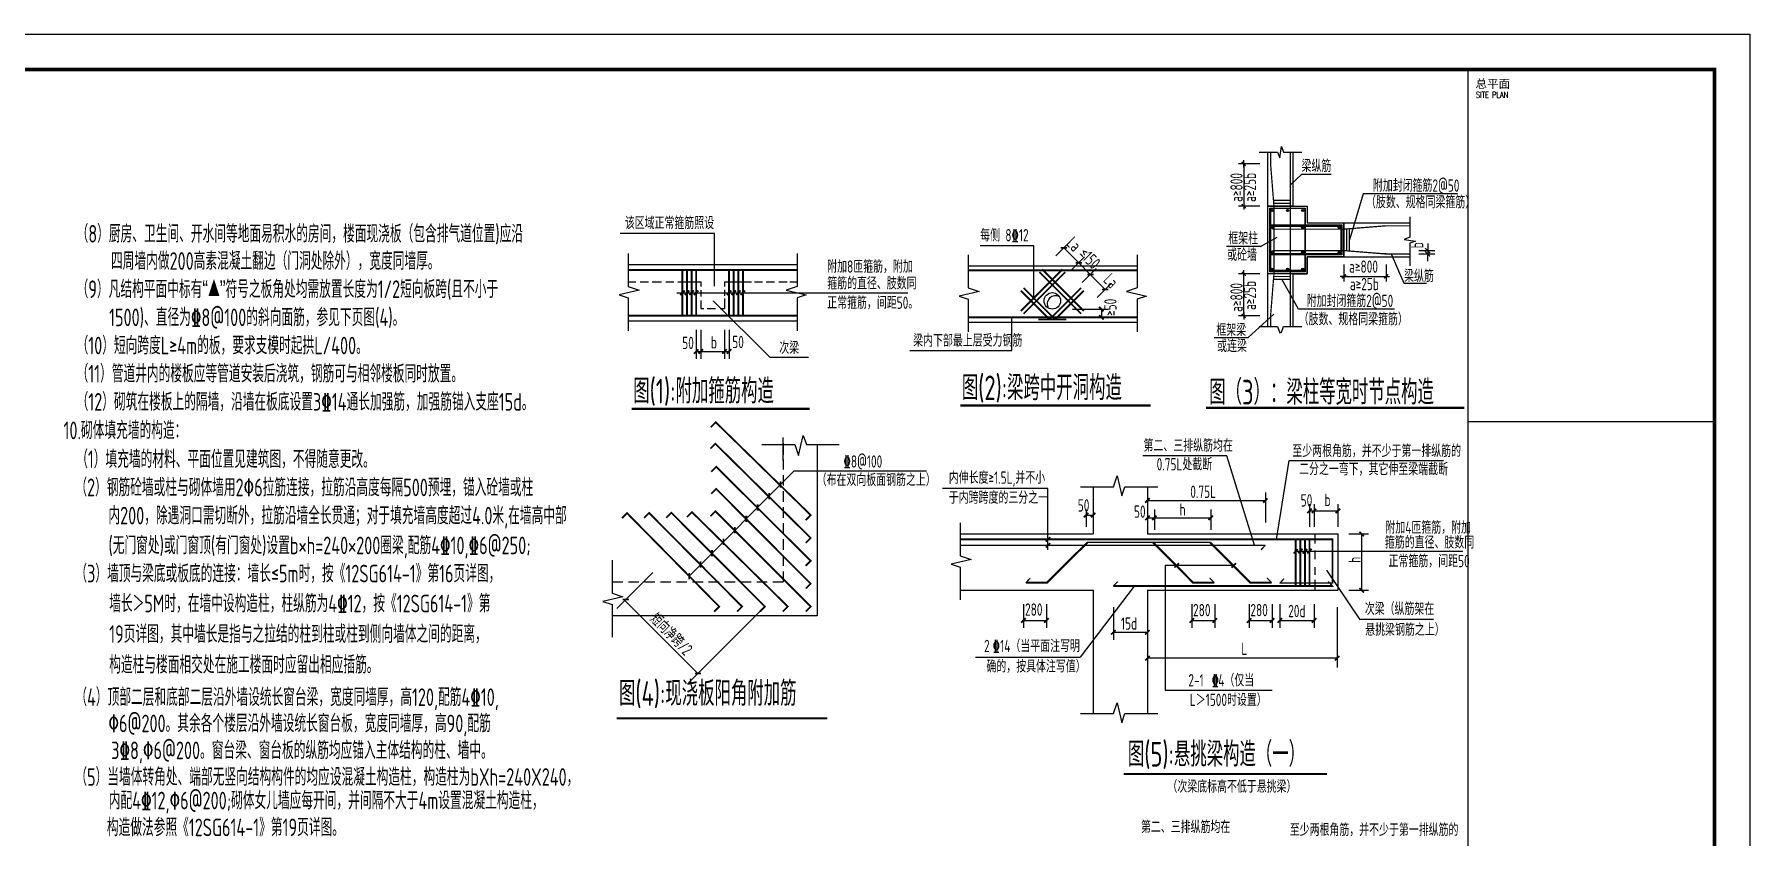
# Model space of a CAD drawing. Extents: x 1885024 to 3341100, y 16453725 to 19955423.
# Drawn here: x 3292387 to 3341100, y 18914869 to 18937655 of the extents above; entities that cross this region are included whole.
import ezdxf

# ---------------------------------------------------------------- set-up
doc = ezdxf.new("R2010")
doc.units = 0
doc.header["$LTSCALE"] = 1000
doc.header["$MEASUREMENT"] = 0
for name, color, linetype in [('3T_WOOD', 21, 'Continuous'), ('TK', 4, 'Continuous'), ('图形', 2, 'Continuous'), ('文字', 4, 'Continuous'), ('砌体-小孔砖', 50, 'Continuous'), ('表格', 8, 'Continuous'), ('阳角加筋', 7, 'Continuous')]:
    doc.layers.add(name, color=color, linetype=linetype)
doc.styles.add('ROMANS', font='romans', dxfattribs={"width": 0.65, "height": 231.275})
doc.styles.add('TSSD_REIN', font='tssdeng.shx', dxfattribs={"width": 0.7, "bigfont": 'tssdchn.shx'})
doc.styles.add('图签宋体', font='', dxfattribs={"height": 300})
doc.styles.get('图签宋体').set_extended_font_data('NSimSun')

# ---------------------------------------------------------------- blocks, each defined once
blk = doc.blocks.new('DIMBLK')
blk.add_line((-2, 0), (0, 0))
at = {"const_width": 0.35}
blk.add_lwpolyline([(-0.71, -0.71), (0.71, 0.71)], dxfattribs=at)
blk = doc.blocks.new('DMTK2')
blk.add_line((-10, 0), (10, 0))
at = {"const_width": 4}
blk.add_lwpolyline([(-5.7, -5.7), (5.7, 5.7)], dxfattribs=at)
blk = doc.blocks.new('_ArchTick')
at = {"color": 0, "linetype": 'ByBlock', "const_width": 0.4}
blk.add_lwpolyline([(-0.5, -0.5), (0.5, 0.5)], dxfattribs=at)
blk = doc.blocks.new('GeYuanFrame_32550481', base_point=(20.09, 4.53))
at = {"layer": 'TK'}
blk.add_lwpolyline([(20.09, 4.53), (20.09, 598.53), (861.09, 598.53), (861.09, 4.53)], close=True, dxfattribs=at)
at = {"layer": 'TK', "const_width": 1}
blk.add_lwpolyline([(45.09, 588.53), (851.09, 588.53), (851.09, 14.53), (45.09, 14.53)], close=True, dxfattribs=at)
at = {"layer": 'TK'}
for points, const_width in [([(781.09, 588.53), (781.09, 14.53)], 0.4), ([(781.09, 488.5), (851.09, 488.5)], 0.35)]:
    blk.add_lwpolyline(points, dxfattribs=dict(at, const_width=const_width))
at = {"layer": 'TK', "style": '图签宋体'}
blk.add_text('总平面', height=2.4, dxfattribs=at).set_placement((783.23, 583.28))
at = {"layer": 'TK', "style": 'ROMANS', "width": 0.76}
blk.add_text('SITE PLAN', height=1.697, dxfattribs=at).set_placement((783.35, 580.49))

msp = doc.modelspace()

# ---------------------------------------------------------------- linework, layer by layer
at = {"layer": '图形', "color": 3, "linetype": 'Continuous'}
for p, q in [((3328054.1, 18933375.3), (3328385.2, 18933679.7)), ((3328385.2, 18933679.7), (3329214.8, 18933679.7)), ((3330123, 18933121.3), (3329734.1, 18931817.3)), ((3332802.2, 18933121.3), (3330123, 18933121.3)), ((3311700.6, 18931998.4), (3309025.8, 18931998.4)), ((3311700.6, 18930507.4), (3311700.6, 18931998.4)), ((3327208.1, 18931630.6), (3327683.1, 18931894.8)), ((3309250.6, 18931430.4), (3309250.6, 18930492.1)), ((3314050.6, 18931430.4), (3314050.6, 18930492.1)), ((3318907.8, 18931396), (3318907.8, 18930457.6)), ((3321392.3, 18931361.1), (3321789.6, 18931758.4)), ((3321621.5, 18931590.3), (3322801, 18930410.9)), ((3323707.8, 18931396), (3323707.8, 18930457.6)), ((3327208.1, 18931630.6), (3326243.2, 18931630.6)), ((3330917.2, 18931417.3), (3331279, 18930585.9)), ((3309250.6, 18931115.8), (3314050.6, 18931115.8)), ((3310792.9, 18930960.2), (3310792.9, 18929662.9)), ((3310922.9, 18930960.2), (3310922.9, 18929662.9)), ((3311052.9, 18930960.2), (3311052.9, 18929662.9)), ((3311182.9, 18930960.2), (3311182.9, 18929662.9)), ((3318907.8, 18931081.4), (3323707.8, 18931081.4)), ((3321816.5, 18930936.8), (3322213.9, 18931334.2)), ((3322147.4, 18930605.9), (3322544.8, 18931003.3)), ((3329574.1, 18931121.1), (3329574.1, 18930632.3)), ((3330774.1, 18931121.1), (3330774.1, 18930632.3)), ((3309250.6, 18930622.9), (3309469.7, 18930622.9)), ((3309250.6, 18930492.1), (3309558.9, 18930389.5)), ((3309587.9, 18930622.9), (3309824.2, 18930622.9)), ((3309935.4, 18930622.9), (3310199.5, 18930622.9)), ((3310324.6, 18930622.9), (3310547, 18930622.9)), ((3310665.1, 18930622.9), (3311312.9, 18930622.9)), ((3311312.9, 18930622.9), (3311312.9, 18930489)), ((3311988.4, 18930622.9), (3312757.1, 18930622.9)), ((3311988.4, 18930622.9), (3311988.4, 18930495.9)), ((3312840.5, 18930622.9), (3313069.9, 18930622.9)), ((3313174.2, 18930622.9), (3313410.5, 18930622.9)), ((3313528.6, 18930622.9), (3313764.9, 18930622.9)), ((3314050.6, 18930492.1), (3313742.4, 18930389.5)), ((3313841.4, 18930622.9), (3314050.6, 18930622.9)), ((3318907.8, 18930457.6), (3319216.1, 18930355)), ((3322571.7, 18930181.6), (3322969.1, 18930579)), ((3323707.8, 18930457.6), (3323399.5, 18930355)), ((3328290.6, 18929847.7), (3327815.7, 18930697.3)), ((3329584.1, 18930782.3), (3330764.1, 18930782.3)), ((3331279, 18930585.9), (3331918.7, 18930585.9)), ((3309558.9, 18930389.5), (3308991.6, 18930254.9)), ((3308991.6, 18930254.9), (3309250.6, 18930168.6)), ((3309250.6, 18930168.6), (3309250.6, 18929239.2)), ((3310632, 18930316.5), (3317188.7, 18930316.5)), ((3311312.9, 18930391.8), (3311312.9, 18930211.2)), ((3311312.9, 18930100.1), (3311312.9, 18929870.4)), ((3311668.1, 18930086), (3313274.8, 18928483.4)), ((3311988.4, 18930398.7), (3311988.4, 18930232.1)), ((3311988.4, 18930148.7), (3311988.4, 18929870.4)), ((3313742.4, 18930389.5), (3314309.7, 18930254.9)), ((3314309.7, 18930254.9), (3314050.6, 18930168.6)), ((3314050.6, 18930168.6), (3314050.6, 18929239.2)), ((3319216.1, 18930355), (3318648.7, 18930220.4)), ((3318648.7, 18930220.4), (3318907.8, 18930134.2)), ((3318907.8, 18930134.2), (3318907.8, 18929204.7)), ((3323399.5, 18930355), (3323966.9, 18930220.4)), ((3323966.9, 18930220.4), (3323707.8, 18930134.2)), ((3323707.8, 18930134.2), (3323707.8, 18929204.7)), ((3309250.6, 18929515.8), (3314050.6, 18929515.8)), ((3311312.9, 18929870.4), (3311401.9, 18929870.4)), ((3311492.2, 18929870.4), (3311735.5, 18929870.4)), ((3311867.4, 18929870.4), (3311988.4, 18929870.4)), ((3318907.8, 18929481.4), (3323707.8, 18929481.4)), ((3321872.3, 18929851.8), (3322881.4, 18929851.8)), ((3322688.5, 18929851.8), (3322688.5, 18929619.2)), ((3326861.7, 18929047.3), (3327582.1, 18929708.7)), ((3331010.8, 18929847.7), (3328290.6, 18929847.7)), ((3311182.9, 18929262.8), (3311182.9, 18928438.4)), ((3311312.9, 18929262.8), (3311312.9, 18928438.4)), ((3311988.4, 18929262.8), (3311988.4, 18928438.4)), ((3312118.4, 18929262.8), (3312118.4, 18928438.4)), ((3325891, 18929047.2), (3326861.7, 18929047.2)), ((3311182.9, 18928649), (3312118.4, 18928649)), ((3313274.8, 18928483.4), (3314369, 18928483.4)), ((3326249, 18925680.5), (3323870, 18925680.5)), ((3327040.1, 18923148.3), (3326249, 18925680.5)), ((3327661.9, 18923308.4), (3328025.4, 18925553.9)), ((3328025.4, 18925553.9), (3332400.4, 18925553.9)), ((3323035.3, 18924807.9), (3323138, 18925116.2)), ((3323138, 18925116.2), (3323272.5, 18924548.8)), ((3321173.4, 18924757.7), (3318175.3, 18924757.7)), ((3321173.4, 18923015.2), (3321173.4, 18924757.7)), ((3322097, 18924807.9), (3323035.3, 18924807.9)), ((3322453.5, 18924807.9), (3322453.5, 18923467.7)), ((3323272.5, 18924548.8), (3323358.8, 18924807.9)), ((3323358.8, 18924807.9), (3324288.2, 18924807.9)), ((3323996.8, 18924807.9), (3323996.8, 18923467.7)), ((3327346, 18924638.9), (3327346, 18923794.1)), ((3322257, 18924162), (3322257, 18923665.5)), ((3322454.3, 18924162), (3322454.3, 18923665.5)), ((3323996.8, 18924416.3), (3327346, 18924416.3)), ((3324194.2, 18924162), (3324194.2, 18923586.3)), ((3325794.2, 18924162), (3325794.2, 18923586.3)), ((3328599.4, 18924311.9), (3328599.4, 18923672.9)), ((3328599.4, 18924121), (3329404.9, 18924121)), ((3328729.4, 18924311.9), (3328729.4, 18923672.9)), ((3329404.9, 18924311.9), (3329404.9, 18923672.9)), ((3318683.8, 18923782.3), (3318683.8, 18922844)), ((3322257, 18924002.8), (3322454.3, 18924002.8)), ((3323996.8, 18923923.6), (3325794.2, 18923923.6)), ((3318683.8, 18923467.7), (3322453.5, 18923467.7)), ((3323996.8, 18923467.7), (3329404.9, 18923467.7)), ((3328209.4, 18923312.1), (3328209.4, 18922014.8)), ((3328339.4, 18923312.1), (3328339.4, 18922014.8)), ((3328469.4, 18923312.1), (3328469.4, 18922014.8)), ((3328599.4, 18923312.1), (3328599.4, 18922014.8)), ((3328749.8, 18923467.7), (3328749.8, 18923195.6)), ((3329404.9, 18923467.7), (3329404.9, 18921867.7)), ((3329717.5, 18923467.7), (3330271.9, 18923467.7)), ((3330080.1, 18923467.7), (3330080.1, 18921867.7)), ((3318992.1, 18922741.3), (3318424.7, 18922606.8)), ((3318683.8, 18922844), (3318992.1, 18922741.3)), ((3328209.4, 18922980.7), (3332955.4, 18922980.7)), ((3328749.8, 18922993.5), (3328749.8, 18922751)), ((3318424.7, 18922606.8), (3318683.8, 18922520.5)), ((3318683.8, 18922520.5), (3318683.8, 18921591.1)), ((3324503.3, 18922575.1), (3324503.3, 18919027.4)), ((3326429.4, 18922575.1), (3324503.3, 18922575.1)), ((3328749.8, 18922526.4), (3328749.8, 18922301.9)), ((3328749.8, 18922162.7), (3328749.8, 18921867.7)), ((3329084.7, 18922437.9), (3330021.5, 18921044.3)), ((3318683.8, 18921867.7), (3322453.5, 18921867.7)), ((3323621.8, 18921986), (3322083.7, 18919971.6)), ((3322453.5, 18921867.7), (3322453.5, 18918363.2)), ((3323996.8, 18921867.7), (3323996.8, 18918363.2)), ((3323996.8, 18921867.7), (3329404.9, 18921867.7)), ((3329717.5, 18921867.7), (3330271.9, 18921867.7)), ((3320473.6, 18921470.3), (3320473.6, 18920799.6)), ((3321126.3, 18921470.3), (3321126.3, 18920799.6)), ((3323030.2, 18921386.9), (3323030.2, 18920462.9)), ((3325258.6, 18921470.3), (3325258.6, 18920799.6)), ((3325911.2, 18921470.3), (3325911.2, 18920799.6)), ((3326886.4, 18921470.3), (3326886.4, 18920799.6)), ((3327539, 18921470.3), (3327539, 18920799.6)), ((3327758.6, 18921470.3), (3327758.6, 18920799.6)), ((3328729.4, 18921470.3), (3328729.4, 18920799.6)), ((3329383.3, 18921386.4), (3329383.3, 18919669.3)), ((3320473.6, 18921010.3), (3321126.3, 18921010.3)), ((3325258.6, 18921010.3), (3325911.2, 18921010.3)), ((3326886.4, 18921010.3), (3327539, 18921010.3)), ((3327758.6, 18921010.3), (3328729.4, 18921010.3)), ((3330021.5, 18921044.3), (3332117, 18921044.3)), ((3323030.2, 18920673.6), (3323996.8, 18920673.6)), ((3319116.7, 18919971.6), (3322083.7, 18919971.6)), ((3329383.3, 18919938.6), (3323996.8, 18919938.6)), ((3324503.3, 18919027.4), (3327535, 18919027.4)), ((3322097, 18918363.2), (3323035.3, 18918363.2)), ((3323035.3, 18918363.2), (3323138, 18918671.4)), ((3323138, 18918671.4), (3323272.5, 18918104.1)), ((3323272.5, 18918104.1), (3323358.8, 18918363.2)), ((3323358.8, 18918363.2), (3324288.2, 18918363.2))]:
    msp.add_line(p, q, dxfattribs=at)
at = {"layer": '图形', "color": 3, "linetype": 'Continuous', "ltscale": 0.6}
msp.add_line((3329518.1, 18932241.3), (3329518.1, 18931393.3), dxfattribs=at)
at = {"layer": '图形', "color": 3, "linetype": 'Continuous'}
for points in [[(3327166.9, 18934304.6), (3327691.8, 18934304.6), (3327755, 18934144.4), (3327801.5, 18934467.3), (3327858.5, 18934304.6), (3328385.9, 18934304.6)], [(3331450.5, 18932469.7), (3331450.5, 18931890.2), (3331290.2, 18931827), (3331613.1, 18931780.6), (3331450.5, 18931723.6), (3331450.5, 18931078.3)], [(3320768.3, 18930164.6), (3320768.3, 18931650.4), (3319245.2, 18931650.4)], [(3317254.4, 18928672.9), (3320142.2, 18928672.9), (3320142.2, 18929619.2)], [(3327166.9, 18929354.8), (3327691.8, 18929354.8), (3327755, 18929177.6), (3327801.5, 18929192.1), (3327858.5, 18929354.8), (3328385.9, 18929354.8)]]:
    msp.add_lwpolyline(points, dxfattribs=at)
at = {"layer": '图形', "color": 3, "linetype": 'Continuous', "ltscale": 0.6, "const_width": 36}
for points in [[(3327494.1, 18929354.8), (3327494.1, 18929657.3), (3327590.1, 18930857.3), (3327590.1, 18932777.3), (3327494.1, 18933977.3), (3327494.1, 18934304.6)], [(3328054.1, 18929354.8), (3328054.1, 18934304.6)], [(3327577.3, 18932937.3), (3328054.1, 18932937.3)], [(3327583.7, 18932857.3), (3328054.1, 18932857.3)], [(3327539.7, 18932121.3), (3329574.1, 18932121.3), (3330774.1, 18932217.3), (3331450.5, 18932217.3)], [(3329654.1, 18932127.7), (3329654.1, 18931506.9)], [(3329734.1, 18932134.1), (3329734.1, 18931500.5)], [(3327539.7, 18931513.3), (3329574.1, 18931513.3), (3330774.1, 18931417.3), (3331450.5, 18931417.3)], [(3327577.3, 18930697.3), (3328054.1, 18930697.3)], [(3327583.7, 18930777.3), (3328054.1, 18930777.3)]]:
    msp.add_lwpolyline(points, dxfattribs=at)
at = {"layer": '图形', "color": 3, "linetype": 'Continuous', "const_width": 36}
msp.add_lwpolyline([(3327488.8, 18930931.2), (3327488.8, 18932708.7), (3328468, 18932708.7), (3328468, 18930927.3)], close=True, dxfattribs=at)
at = {"layer": '图形', "color": 3, "linetype": 'Continuous'}
for points, const_width in [([(3327492.3, 18932225.3), (3329500.2, 18932225.3), (3329500.2, 18931407.3), (3327484.6, 18931407.3)], 36), ([(3309250.6, 18930960.2), (3314050.6, 18930960.2)], 55), ([(3310792.9, 18930960.2), (3310792.9, 18929662.9)], 55), ([(3310922.9, 18930960.2), (3310922.9, 18929662.9)], 55), ([(3311052.9, 18930960.2), (3311052.9, 18929662.9)], 55), ([(3311182.9, 18930960.2), (3311182.9, 18929662.9)], 55), ([(3312118.4, 18930960.2), (3312118.4, 18929662.9)], 55), ([(3312248.4, 18930960.2), (3312248.4, 18929662.9)], 55), ([(3312378.4, 18930960.2), (3312378.4, 18929662.9)], 55), ([(3312508.4, 18930960.2), (3312508.4, 18929662.9)], 55), ([(3318907.8, 18930950.6), (3323707.8, 18930950.6)], 55), ([(3321582.7, 18930979.1), (3320403.3, 18929799.6)], 50), ([(3321661.5, 18930900.3), (3320482, 18929720.8)], 50), ([(3320931.5, 18930900.3), (3322110.9, 18929720.8)], 50), ([(3321010.3, 18930979.1), (3322189.7, 18929799.6)], 50), ([(3321361.7, 18929571.2), (3320482, 18930450.8)], 50), ([(3321217.5, 18929557.4), (3322110.9, 18930450.8)], 50), ([(3321217.9, 18929557.4), (3320403.3, 18930372.1)], 50), ([(3321375.1, 18929557.4), (3322189.7, 18930372.1)], 50), ([(3309250.6, 18929662.9), (3314050.6, 18929662.9)], 55), ([(3318907.8, 18929619.2), (3323707.8, 18929619.2)], 55), ([(3320896.5, 18929557.4), (3321696.5, 18929557.4)], 50), ([(3309351.5, 18927020.5), (3314401.1, 18927020.5)], 60), ([(3318682.2, 18927114.9), (3324087.9, 18927114.9)], 60), ([(3325663.2, 18927048.5), (3332994.2, 18927048.5)], 60), ([(3318683.8, 18923143.7), (3327346, 18923143.7)], 35), ([(3322292.4, 18923224.3), (3321146.1, 18922083.7), (3320547.9, 18922083.7)], 60), ([(3322277.5, 18923230.9), (3324177.5, 18923230.9)], 35), ([(3323380.3, 18923230.9), (3325770.8, 18923230.9)], 35), ([(3324151.3, 18923230.9), (3325294.8, 18922083.7), (3325893.1, 18922083.7)], 60), ([(3325770.8, 18923230.9), (3326922.7, 18922083.7), (3327520.9, 18922083.7)], 60), ([(3327218.3, 18923009.6), (3327346, 18923143.7)], 35), ([(3328209.4, 18923312.1), (3328209.4, 18922014.8)], 55), ([(3328339.4, 18923312.1), (3328339.4, 18922014.8)], 55), ([(3328469.4, 18923312.1), (3328469.4, 18922014.8)], 55), ([(3328599.4, 18923312.1), (3328599.4, 18922014.8)], 55), ([(3320540.5, 18922076), (3320668.2, 18922210)], 35), ([(3325893.1, 18922083.7), (3325765.4, 18922217.8)], 35), ([(3327520.9, 18922083.7), (3327393.2, 18922217.8)], 35), ([(3327751.2, 18922064.5), (3327878.8, 18922198.5)], 35), ([(3323024.9, 18921978.3), (3323152.6, 18922112.3)], 35), ([(3323322.9, 18916651.3), (3329096.3, 18916651.3)], 60)]:
    msp.add_lwpolyline(points, dxfattribs=dict(at, const_width=const_width))
for points in [[(3327758.6, 18922072.2, 35, 35, 0), (3329253.4, 18922072.2, 55, 55, 0), (3329253.4, 18923312.1, 55, 55, 0), (3318683.8, 18923312.1, 0, 0, 0)], [(3323032.3, 18921986, 55, 55, 0), (3329253.4, 18921986, 35, 35, 0), (3329125.7, 18922120.1, 0, 0, 0)]]:
    msp.add_lwpolyline(points, format="xyseb", dxfattribs=at)
msp.add_circle((3321296.5, 18930085.8), 234, dxfattribs=at)
msp.add_arc((3321385.8, 18929996.6), 234, 60.67492, 209.37104, dxfattribs=at)
at = {"layer": '文字'}
for p, q in [((3327189, 18933977.3), (3326580.8, 18933977.3)), ((3326730.8, 18933877.3), (3326730.8, 18934077.3)), ((3326730.8, 18933967.3), (3326730.8, 18932787.3)), ((3327414.1, 18929354.8), (3327414.1, 18934304.6)), ((3328134.1, 18932777.3), (3328134.1, 18934304.6)), ((3326730.8, 18932877.3), (3326730.8, 18932677.3)), ((3327189, 18932777.3), (3326580.8, 18932777.3)), ((3328134.1, 18932777.3), (3327414.1, 18932777.3)), ((3328134.1, 18932777.3), (3328534.1, 18932777.3)), ((3328534.1, 18932777.3), (3328534.1, 18932297.3)), ((3328534.1, 18932297.3), (3329574.1, 18932297.3)), ((3329574.1, 18931337.3), (3329574.1, 18932297.3)), ((3329574.1, 18932297.3), (3331450.5, 18932297.3)), ((3330774.1, 18931417.3), (3330708.4, 18931417.3)), ((3331704.5, 18931513.3), (3332155.7, 18931513.3)), ((3331706.6, 18931417.3), (3332155.7, 18931417.3)), ((3331955.7, 18931513.3), (3331955.7, 18931417.3)), ((3328534.1, 18931337.3), (3329574.1, 18931337.3)), ((3328534.1, 18930857.3), (3328534.1, 18931337.3)), ((3329574.1, 18931337.3), (3331450.5, 18931337.3)), ((3327189, 18930857.3), (3326580.8, 18930857.3)), ((3326730.8, 18929667.3), (3326730.8, 18930847.3)), ((3328134.1, 18930857.3), (3327414.1, 18930857.3)), ((3328134.1, 18930857.3), (3328534.1, 18930857.3)), ((3328134.1, 18929354.8), (3328134.1, 18930857.3)), ((3329674.1, 18930782.3), (3329474.1, 18930782.3)), ((3330674.1, 18930782.3), (3330874.1, 18930782.3)), ((3327189, 18929657.3), (3326580.8, 18929657.3))]:
    msp.add_line(p, q, dxfattribs=at)
at = {"layer": '文字', "color": 6}
for p, q in [((3327470.1, 18932721.3), (3328478.1, 18932721.3)), ((3327470.1, 18930913.3), (3327470.1, 18932721.3)), ((3327502.1, 18930945.3), (3327502.1, 18932689.3)), ((3328478.1, 18932721.3), (3328478.1, 18930913.3)), ((3327502.1, 18932241.3), (3328446.1, 18932241.3)), ((3327502.1, 18932209.3), (3328446.1, 18932209.3)), ((3328478.1, 18932241.3), (3329518.1, 18932241.3)), ((3328478.1, 18932209.3), (3329486.1, 18932209.3)), ((3329486.1, 18932209.3), (3329486.1, 18931425.3)), ((3328446.1, 18931425.3), (3327502.1, 18931425.3)), ((3329486.1, 18931425.3), (3328478.1, 18931425.3)), ((3328478.1, 18930913.3), (3327470.1, 18930913.3)), ((3328446.1, 18931393.3), (3327502.1, 18931393.3)), ((3328446.1, 18930945.3), (3327502.1, 18930945.3)), ((3329518.1, 18931393.3), (3328478.1, 18931393.3))]:
    msp.add_line(p, q, dxfattribs=at)
at = {"layer": '文字', "const_width": 40}
for points in [[(3326787.4, 18933920.8), (3326674.2, 18934033.9)], [(3326674.2, 18932833.9), (3326787.4, 18932720.8)], [(3329630.7, 18930838.8), (3329517.6, 18930725.7)], [(3330717.6, 18930725.7), (3330830.7, 18930838.8)]]:
    msp.add_lwpolyline(points, dxfattribs=at)
at = {"layer": '文字'}
msp.add_lwpolyline([(3328534.1, 18931337.3), (3328534.1, 18930857.3), (3327414.1, 18930857.3), (3327414.1, 18932777.3), (3328534.1, 18932777.3), (3328534.1, 18932297.3), (3329574.1, 18932297.3), (3329574.1, 18931337.3)], close=True, dxfattribs=at)
at = {"layer": '文字', "const_width": 34}
for points in [[(3327525, 18932652.2, 1), (3327559, 18932652.2, 1)], [(3327959.3, 18932652.2, 1), (3327993.3, 18932652.2, 1)], [(3328389.2, 18932652.2, 1), (3328423.2, 18932652.2, 1)], [(3327525, 18932172.2, 1), (3327559, 18932172.2, 1)], [(3328389.2, 18932172.2, 1), (3328423.2, 18932172.2, 1)], [(3329429.2, 18932172.2, 1), (3329463.2, 18932172.2, 1)], [(3327525, 18931462.4, 1), (3327559, 18931462.4, 1)], [(3328389.2, 18931462.4, 1), (3328423.2, 18931462.4, 1)], [(3329429.2, 18931462.4, 1), (3329463.2, 18931462.4, 1)], [(3327525, 18930982.4, 1), (3327559, 18930982.4, 1)], [(3327959.3, 18930982.4, 1), (3327993.3, 18930982.4, 1)], [(3328389.2, 18930982.4, 1), (3328423.2, 18930982.4, 1)]]:
    msp.add_lwpolyline(points, format="xyb", close=True, dxfattribs=at)
at = {"layer": '文字'}
for centre in [(3327542, 18932652.2), (3327976.3, 18932652.2), (3328406.2, 18932652.2), (3327542, 18932172.2), (3328406.2, 18932172.2), (3329446.2, 18932172.2), (3327542, 18931462.4), (3328406.2, 18931462.4), (3329446.2, 18931462.4), (3327542, 18930982.4), (3327976.3, 18930982.4), (3328406.2, 18930982.4)]:
    msp.add_circle(centre, 32, dxfattribs=at)
at = {"layer": '阳角加筋', "color": 3, "linetype": 'Continuous'}
for p, q in [((3313654.5, 18925554.3), (3313654.5, 18926205.4)), ((3313654.5, 18926047.5), (3313654.5, 18925749.8)), ((3314090.5, 18925698.9), (3314225, 18926266.2)), ((3314225, 18926266.2), (3314311.3, 18926007.1)), ((3313049.5, 18926007.1), (3313987.9, 18926007.1)), ((3313654.5, 18926007.1), (3313654.5, 18925712.3)), ((3313654.5, 18925591.9), (3313654.5, 18925294.2)), ((3313987.9, 18926007.1), (3314090.5, 18925698.9)), ((3314311.3, 18926007.1), (3315240.8, 18926007.1)), ((3314614.5, 18926007.1), (3314614.5, 18921144.8)), ((3313654.5, 18925136.2), (3313654.5, 18924838.6)), ((3313654.5, 18924680.6), (3313654.5, 18924382.9)), ((3313654.5, 18924225), (3313654.5, 18923927.3)), ((3313654.5, 18923769.4), (3313654.5, 18923471.7)), ((3313654.5, 18923313.7), (3313654.5, 18923016.1)), ((3308795.3, 18922724.7), (3308795.3, 18921786.4)), ((3308795.3, 18922724.7), (3308795.3, 18921786.4)), ((3313654.5, 18922858.1), (3313654.5, 18922560.4)), ((3308925.1, 18921347.5), (3309947.2, 18922369.5)), ((3313654.5, 18922402.5), (3313654.5, 18922104.8)), ((3309103.6, 18921683.7), (3308536.2, 18921549.2)), ((3309103.6, 18921683.7), (3308536.2, 18921549.2)), ((3308795.3, 18922104.8), (3309098.2, 18922104.8)), ((3308795.3, 18921786.4), (3309103.6, 18921683.7)), ((3308795.3, 18921786.4), (3309103.6, 18921683.7)), ((3309256.2, 18922104.8), (3309553.9, 18922104.8)), ((3309711.8, 18922104.8), (3310009.5, 18922104.8)), ((3310167.4, 18922104.8), (3310465.1, 18922104.8)), ((3310623.1, 18922104.8), (3310920.7, 18922104.8)), ((3311078.7, 18922104.8), (3311376.4, 18922104.8)), ((3311534.3, 18922104.8), (3311832, 18922104.8)), ((3311989.9, 18922104.8), (3312287.6, 18922104.8)), ((3312445.6, 18922104.8), (3312743.2, 18922104.8)), ((3312901.2, 18922104.8), (3313198.9, 18922104.8)), ((3313356.8, 18922104.8), (3313654.5, 18922104.8)), ((3308536.2, 18921549.2), (3308795.3, 18921462.9)), ((3308536.2, 18921549.2), (3308795.3, 18921462.9)), ((3308795.3, 18921462.9), (3308795.3, 18920533.5)), ((3308795.3, 18921462.9), (3308795.3, 18920533.5)), ((3309157.7, 18921580), (3311234.3, 18919503.4)), ((3310978.5, 18919247.6), (3313104.6, 18921373.8)), ((3314614.5, 18921144.8), (3308795.3, 18921144.8))]:
    msp.add_line(p, q, dxfattribs=at)
for points, const_width in [([(3311597.3, 18926495.8), (3311738.7, 18926637.3), (3314434, 18924002.1), (3314292.5, 18923860.6)], 50), ([(3311585, 18925888.3), (3311726.4, 18926029.7), (3314434, 18923352.6), (3314292.5, 18923211.2)], 50), ([(3311611.7, 18925232), (3311753.2, 18925373.4), (3314434, 18922703.1), (3314292.5, 18922561.7)], 50), ([(3311609.2, 18924604.9), (3311750.6, 18924746.4), (3314434, 18922053.6), (3314292.5, 18921912.2)], 50), ([(3309077.5, 18923917.5), (3309218.9, 18924058.9), (3311836.1, 18921404.2), (3311694.7, 18921262.7)], 50), ([(3309703.7, 18923922), (3309845.1, 18924063.4), (3312485.5, 18921404.2), (3312344.1, 18921262.7)], 50), ([(3310333.5, 18923929.8), (3310475, 18924071.2), (3313135, 18921404.2), (3312993.6, 18921262.7)], 50), ([(3310920.7, 18923945.7), (3311062.1, 18924087.1), (3313784.5, 18921404.2), (3313643.1, 18921262.7)], 50), ([(3311587.2, 18923968.1), (3311728.6, 18924109.6), (3314434, 18921404.2), (3314292.5, 18921262.7)], 50), ([(3308922.5, 18918229.5), (3314907.1, 18918229.5)], 60)]:
    msp.add_lwpolyline(points, dxfattribs=dict(at, const_width=const_width))
msp.add_lwpolyline([(3310981.8, 18922270.7), (3313967.8, 18925256.7), (3317721.9, 18925256.7)], dxfattribs=at)

# ---------------------------------------------------------------- block references
at = {"layer": '3T_WOOD', "xscale": 100, "yscale": 100, "zscale": 100}
msp.add_blockref('GeYuanFrame_32550481', (3257000.1, 18878255.4), dxfattribs=at)
at = {"layer": '文字', "xscale": 100, "yscale": 100, "zscale": 100}
for p, rotation in [((3331955.7, 18931513.3), 270), ((3331955.7, 18931417.3), 90)]:
    msp.add_blockref('DIMBLK', p, dxfattribs=dict(at, rotation=rotation))
at = {"layer": '文字', "color": 1, "xscale": 10, "yscale": 10, "zscale": 10}
for p, rotation in [((3326730.8, 18930857.3), 90), ((3326730.8, 18929657.3), 270)]:
    msp.add_blockref('DMTK2', p, dxfattribs=dict(at, rotation=rotation))
at = {"layer": '表格', "color": 3, "linetype": 'Continuous', "yscale": 127}
for p, xscale, zscale, rotation in [((3321621.5, 18931590.3), 126.9999999996845, 126.9999999998491, 314.9999999988116), ((3322045.8, 18931166), 126.9999999996845, 126.9999999998491, 314.9999999988116), ((3322376.7, 18930835.1), 126.9999999996845, 126.9999999998491, 314.9999999988116), ((3322801, 18930410.9), 126.9999999996845, 126.9999999998491, 314.9999999988116), ((3310792.9, 18930316.5), 127, 127, 180), ((3310922.9, 18930316.5), 127, 127, 180), ((3311052.9, 18930316.5), 127, 127, 180), ((3311182.9, 18930316.5), 127, 127, 180), ((3312118.4, 18930316.5), 127, 127, 180), ((3312248.4, 18930316.5), 127, 127, 180), ((3312378.4, 18930316.5), 127, 127, 180), ((3312508.4, 18930316.5), 127, 127, 180), ((3322688.5, 18929851.8), 127, 127, 270), ((3322688.5, 18929619.2), 127, 127, 270), ((3311182.9, 18928649), 127, 127, 180), ((3311312.9, 18928649), 127, 127, 180), ((3311988.4, 18928649), 127, 127, 180), ((3312118.4, 18928649), 127, 127, 180), ((3322257, 18924002.8), 127, 127, 180), ((3322453.5, 18924002.8), 127, 127, 180), ((3323996.8, 18924416.3), 127, 127, 180), ((3327346, 18924416.3), 127, 127, 180), ((3328599.4, 18924121), 127, 127, 180), ((3328729.4, 18924121), 127, 127, 180), ((3329404.9, 18924121), 127, 127, 180), ((3323996.8, 18923923.6), 127, 127, 180), ((3324194.2, 18923923.6), 127, 127, 180), ((3325794.2, 18923923.6), 127, 127, 180), ((3321173.4, 18923312.1), 127, 127, 180), ((3321173.4, 18923143.7), 127, 127, 180), ((3330080.1, 18923467.7), 127, 127, 270), ((3324827.5, 18922573.9), 127, 127, 180), ((3326448.2, 18922575.1), 127, 127, 180), ((3328209.4, 18922975.7), 127, 127, 180), ((3328339.4, 18922980.7), 127, 127, 180), ((3328469.4, 18922975.7), 127, 127, 180), ((3328599.4, 18922980.7), 127, 127, 180), ((3330080.1, 18921867.7), 127, 127, 270), ((3320473.6, 18921010.3), 127, 127, 180), ((3321126.3, 18921010.3), 127, 127, 180), ((3323030.2, 18920673.6), 127, 127, 180), ((3323996.8, 18920673.6), 127, 127, 180), ((3325258.6, 18921010.3), 127, 127, 180), ((3325911.2, 18921010.3), 127, 127, 180), ((3326886.4, 18921010.3), 127, 127, 180), ((3327539, 18921010.3), 127, 127, 180), ((3327758.6, 18921010.3), 127, 127, 180), ((3328729.4, 18921010.3), 127, 127, 180), ((3323996.8, 18919938.6), 127, 127, 180), ((3329383.3, 18919938.6), 127, 127, 180)]:
    msp.add_blockref('_ArchTick', p, dxfattribs=dict(at, xscale=xscale, zscale=zscale, rotation=rotation))
at = {"layer": '阳角加筋', "color": 3, "linetype": 'Continuous', "xscale": 126.9999999996845, "yscale": 127.0000000037253, "zscale": 127.0000000023186}
for p, rotation in [((3313255, 18924543.9), 45.0000000011884), ((3313579.7, 18924868.6), 45.0000000011884), ((3312930.2, 18924219.1), 45.0000000011884), ((3312280.7, 18923569.6), 45.0000000011884), ((3312605.5, 18923894.4), 45.0000000011884), ((3311956, 18923244.9), 45.0000000011884), ((3311306.5, 18922595.4), 45.0000000011884), ((3311631.3, 18922920.2), 45.0000000011884), ((3310981.8, 18922270.7), 45.0000000011884), ((3309180.9, 18921603.3), 134.9999999988116), ((3311234.3, 18919503.4), 134.9999999988116)]:
    msp.add_blockref('_ArchTick', p, dxfattribs=dict(at, rotation=rotation))

# ---------------------------------------------------------------- texts
at = {"layer": '图形', "color": 3, "linetype": 'Continuous', "style": 'TSSD_REIN', "width": 0.7}
for s, height, p in [('梁纵筋', 350, (3328373.6, 18933741.5)), ('附加封闭箍筋2@50', 350, (3330399.1, 18933185)), ('（肢数、规格同梁箍筋）', 350, (3330204.6, 18932713.8)), ('该区域正常箍筋照设', 350, (3309155.7, 18932122.7)), ('每侧 8\x8412', 350, (3319248.8, 18931774.8)), ('框架柱', 350, (3326293.2, 18931689.1)), ('或砼墙', 350, (3326262, 18931220.4)), ('附加8匝箍筋，附加', 350, (3314903.2, 18930883.5)), ('a\x93800', 350, (3329723.7, 18930883)), ('梁纵筋', 350, (3331285.3, 18930617.5)), ('箍筋的直径、肢数同', 350, (3314904.8, 18930410.1)), ('正常箍筋，间距50。', 350, (3314904.8, 18929859)), ('附加封闭箍筋2@50', 350, (3328519.8, 18929911.3)), ('框架梁', 350, (3325954.7, 18929083.3)), ('（肢数、规格同梁箍筋）', 350, (3328293.4, 18929392.1)), ('50', 350, (3310785.9, 18928717.9)), ('b', 350, (3311600.2, 18928733)), ('50', 350, (3312205.9, 18928742.7)), ('次梁', 350, (3313542.2, 18928577.9)), ('梁内下部最上层受力钢筋', 350, (3317345, 18928784.7)), ('或连梁', 350, (3325976.3, 18928629.2)), ('图(2):梁跨中开洞构造', 700, (3318725.9, 18927267.1)), ('图(1):附加箍筋构造', 700, (3309395.2, 18927172.8)), ('图（3）：梁柱等宽时节点构造', 700, (3325752.4, 18927142.1)), ('第二、三排纵筋均在', 350, (3323886.4, 18925801.3)), ('至少两根角筋，并不少于第一排纵筋的', 350, (3328112.3, 18925649.1)), ('0.75L处截断', 350, (3324258.6, 18925269.1)), ('内伸长度≥1.5L,并不小', 350, (3318356.7, 18924890)), ('二分之一弯下，其它伸至梁端截断', 350, (3328304.7, 18925132)), ('于内跨跨度的三分之一', 350, (3318356.7, 18924323.2)), ('0.75L', 350, (3325214.3, 18924489.7)), ('50', 350, (3328349.3, 18924245.4)), ('b', 350, (3329024.6, 18924256.7)), ('50', 350, (3322018.3, 18924100.7)), ('50', 350, (3323614.9, 18923925)), ('h', 350, (3324910.5, 18923985.1)), ('附加4匝箍筋，附加', 350, (3330754.7, 18923474.4)), ('箍筋的直径、肢数同', 350, (3330740.2, 18923050.7)), ('正常箍筋，间距50', 350, (3330846.2, 18922521.9)), ('280', 350, (3320520.5, 18921144.5)), ('280', 350, (3325292.1, 18921128.5)), ('280', 350, (3326920, 18921128.5)), ('20d', 350, (3327994.8, 18921102.1)), ('次梁（纵筋架在', 350, (3330170.2, 18921165.6)), ('15d', 350, (3323244.6, 18920747.5)), ('悬挑梁钢筋之上）', 350, (3330182.2, 18920573)), ('2  14（当平面注写明', 350, (3319358.1, 18920110.2)), ('L', 350, (3326663.3, 18920029.8)), ('确的，按具体注写值）', 350, (3319424.5, 18919530.2)), ('2-1  14（仅当', 350, (3325158.5, 18919136.5)), ('L＞1500时设置）', 350, (3325201, 18918580.9)), ('图(5):悬挑梁构造（一）', 700, (3323442.4, 18916861.4)), ('（次梁底标高不低于悬挑梁）', 350, (3324565.8, 18916117.9)), ('第二、三排纵筋均在', 350, (3323814.4, 18914970)), ('至少两根角筋，并不少于第一排纵筋的', 350, (3328039.2, 18914889.6))]:
    msp.add_text(s, height=height, dxfattribs=at).set_placement(p)
for s, rotation, p in [('a≥800', 90, (3326701, 18932895.8)), ('a\x9325b', 90, (3327080.4, 18932895.4)), ('La', 315, (3321667.8, 18931695.1)), ('≤150', 315, (3322015.9, 18931385.9)), ('b', 90, (3331831.9, 18931579.9)), ('La', 315, (3322721.8, 18930651.6)), ('a≥800', 90, (3326701, 18929772.6)), ('a\x9325b', 90, (3327080.4, 18929826.6)), ('≥50', 90, (3323121.3, 18929656.8)), ('h', 90, (3330054.3, 18922646.2))]:
    msp.add_text(s, height=350, rotation=rotation, dxfattribs=at).set_placement(p)
at = {"layer": '图形', "color": 2, "linetype": 'Continuous', "style": 'TSSD_REIN', "width": 0.7}
for p in [(3319602.2, 18920110.2), (3325820.1, 18919136.5)]:
    msp.add_text('\x84', height=350, dxfattribs=at).set_placement(p)
at = {"layer": '文字', "linetype": 'Continuous', "style": 'TSSD_REIN', "width": 0.7}
for s, p in [('（8）厨房、卫生间、开水间等地面易积水的房间，楼面现浇板（包含排气道位置)应沿', (3293588, 18931740.1)), ('四周墙内做200高素混凝土翻边（门洞处除外），宽度同墙厚。', (3294565.2, 18930967)), ('（9）凡结构平面中标有“▲”符号之板角处均需放置长度为1/2短向板跨(且不小于', (3293588, 18930167)), ('1500)、直径为\x848@100的斜向面筋，参见下页图(4)。', (3294510.9, 18929367)), ('（10）短向跨度L≥4m的板，要求支模时起拱L/400。', (3293588, 18928567)), ('（11）管道井内的楼板应等管道安装后浇筑，钢筋可与相邻楼板同时放置。', (3293588, 18927767)), ('（12）砌筑在楼板上的隔墙，沿墙在板底设置3\x8414通长加强筋，加强筋锚入支座15d。', (3293588, 18926967)), ('10.砌体填充墙的构造：', (3293217.3, 18926157.3))]:
    msp.add_text(s, height=500, dxfattribs=at).set_placement(p)
at = {"layer": '文字', "style": 'TSSD_REIN', "width": 0.7}
msp.add_text('a\x9325b', height=350, dxfattribs=at).set_placement((3329745.2, 18930388.1))
at = {"layer": '砌体-小孔砖', "color": 3, "linetype": 'Continuous', "style": 'TSSD_REIN', "width": 0.7}
for s, p in [('（1）填充墙的材料、平面位置见建筑图，不得随意更改。', (3293576.9, 18925338.4)), ('（2）钢筋砼墙或柱与砌体墙用2\x826拉筋连接，拉筋沿高度每隔500预埋，锚入砼墙或柱', (3293552.3, 18924537.1)), ('内200，除遇洞口需切断外，拉筋沿墙全长贯通；对于填充墙高度超过4.0米,在墙高中部', (3294491, 18923737.1)), ('(无门窗处)或门窗顶(有门窗处)设置b×h=240×200圈梁,配筋4\x8410,\x846@250;    ', (3294491, 18922890.1)), ('（3）墙顶与梁底或板底的连接：墙长≤5m时，按《12SG614-1》第16页详图，', (3293552.3, 18922091.2)), ('墙长＞5M时，在墙中设构造柱，柱纵筋为4\x8412，按《12SG614-1》第', (3294513.9, 18921240.8)), ('19页详图，其中墙长是指与之拉结的柱到柱或柱到侧向墙体之间的距离，', (3294513.9, 18920372.8)), ('构造柱与楼面相交处在施工楼面时应留出相应插筋。', (3294513.9, 18919501.7)), ('（4）顶部二层和底部二层沿外墙设统长窗台梁，宽度同墙厚，高120,配筋4\x8410,', (3293552.3, 18918581.1)), ('\x826@200。其余各个楼层沿外墙设统长窗台板，宽度同墙厚，高90,配筋', (3294491.9, 18917836.1)), ('3\x848,\x826@200。窗台梁、窗台板的纵筋均应锚入主体结构的柱、墙中。', (3294569.7, 18917070.7)), ('（5）当墙体转角处、端部无竖向结构构件的均应设混凝土构造柱，构造柱为bXh=240X240，', (3293552.3, 18916314.5)), ('内配4\x8412,\x826@200;砌体女儿墙应每开间，并间隔不大于4m设置混凝土构造柱，', (3294502.1, 18915646.1)), ('构造做法参照《12SG614-1》第19页详图。', (3294447.7, 18914883.2))]:
    msp.add_text(s, height=500, dxfattribs=at).set_placement(p)
at = {"layer": '阳角加筋', "color": 3, "linetype": 'Continuous', "style": 'TSSD_REIN', "width": 0.7}
for s, height, p in [('\x848@100', 350, (3315365.9, 18925349.5)), ('（布在双向板面钢筋之上）', 350, (3314604.4, 18924827.6)), ('图(4):现浇板阳角附加筋', 700, (3308989.3, 18918586.6))]:
    msp.add_text(s, height=height, dxfattribs=at).set_placement(p)
msp.add_text('短向净跨/2', height=350, rotation=315, dxfattribs=at).set_placement((3309835.6, 18921014))

doc.saveas('drawing.dxf')
